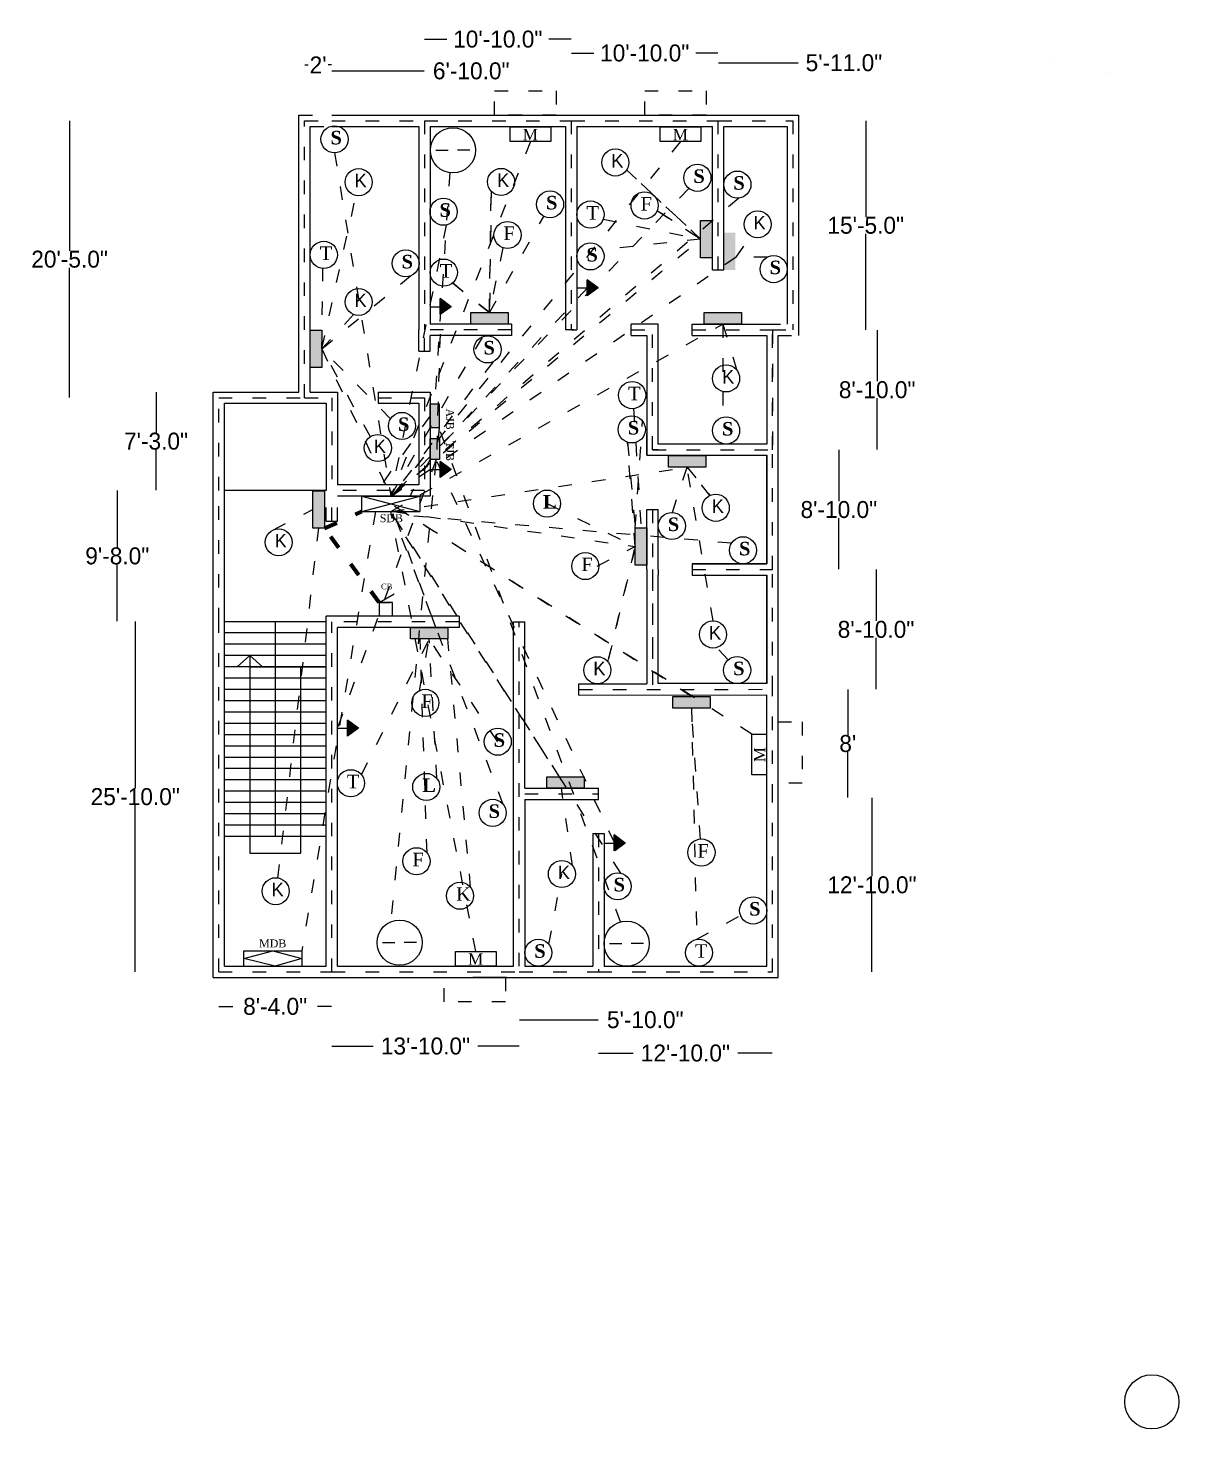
# Model space of a CAD drawing. Header units: inches. Extents: x -122 to 3719, y -446 to 858.
# Drawn here: x 747 to 1765, y -381 to 858 of the extents above; entities that cross this region are included whole.
import ezdxf

# ---------------------------------------------------------------- set-up
doc = ezdxf.new("R2010")
doc.units = ezdxf.units.IN
doc.header["$MEASUREMENT"] = 0
doc.linetypes.add('ACAD_ISO03W100', pattern=[30, 12, -18])
doc.dimstyles.get("Standard").update_dxf_attribs({"dimtxt": 15, "dimasz": 0.18, "dimexe": 0.18, "dimexo": 0.0625, "dimgap": 0.09, "dimtad": 0, "dimtih": 1, "dimtoh": 1, "dimdec": 1, "dimzin": 0, "dimdsep": 46, "dimlunit": 3, "dimtxsty": 'Standard', "dimcen": 0.09, "dimse1": 1, "dimse2": 1, "dimadec": 0, "dimazin": 0, "dimtfac": 1, "dimtdec": 1, "dimtofl": 0, "dimtmove": 0, "dimatfit": 3, "dimfxl": 1, "dimtfillclr": 256, "dimtolj": 1, "dimtzin": 0, "dimarcsym": 0})

# ---------------------------------------------------------------- blocks, each defined once
blk = doc.blocks.new('*D66')
at = {"color": 0, "linetype": 'Continuous', "lineweight": -2, "transparency": 16777216}
for p, q in [((915.5, -7.6), (927.7, -7.6)), ((1015.1, -7.6), (1002.9, -7.6))]:
    blk.add_line(p, q, dxfattribs=at)
at = {"color": 0, "linetype": 'ACAD_ISO03W100', "transparency": 16777216}
for points in [[(915.5, -7.5), (915.5, -7.6), (915.3, -7.6)], [(1015.1, -7.5), (1015.1, -7.6), (1015.3, -7.6)]]:
    blk.add_solid(points, dxfattribs=at)
at = {"layer": 'Defpoints', "color": 0, "linetype": 'ACAD_ISO03W100', "transparency": 16777216}
for p in [(915.3, 22.9), (1015.3, 22.9), (1015.3, -7.6)]:
    blk.add_point(p, dxfattribs=at)
at = {"color": 0, "linetype": 'ACAD_ISO03W100', "transparency": 16777216, "insert": (965.3, -7.6), "char_height": 15, "attachment_point": 5}
blk.add_mtext('\\A1;8\'-4.0"', dxfattribs=at)
blk = doc.blocks.new('*D67')
at = {"color": 0, "linetype": 'Continuous', "lineweight": -2, "transparency": 16777216}
for p, q in [((1015.5, -42.7), (1052, -42.7)), ((1181.1, -42.7), (1144.7, -42.7))]:
    blk.add_line(p, q, dxfattribs=at)
at = {"color": 0, "linetype": 'ACAD_ISO03W100', "transparency": 16777216}
for points in [[(1015.5, -42.7), (1015.5, -42.8), (1015.3, -42.7)], [(1181.1, -42.7), (1181.1, -42.8), (1181.3, -42.7)]]:
    blk.add_solid(points, dxfattribs=at)
at = {"layer": 'Defpoints', "color": 0, "linetype": 'ACAD_ISO03W100', "transparency": 16777216}
for p in [(1015.3, 22.9), (1181.3, 22.9), (1181.3, -42.7)]:
    blk.add_point(p, dxfattribs=at)
at = {"color": 0, "linetype": 'ACAD_ISO03W100', "transparency": 16777216, "insert": (1098.3, -42.7), "char_height": 15, "attachment_point": 5}
blk.add_mtext('\\A1;13\'-10.0"', dxfattribs=at)
blk = doc.blocks.new('*D68')
at = {"color": 0, "linetype": 'Continuous', "lineweight": -2, "transparency": 16777216}
for p, q in [((1181.5, -19.4), (1251.1, -19.4)), ((1251.3, -19.4), (1251.5, -19.4))]:
    blk.add_line(p, q, dxfattribs=at)
at = {"color": 0, "linetype": 'ACAD_ISO03W100', "transparency": 16777216}
for points in [[(1181.5, -19.4), (1181.5, -19.4), (1181.3, -19.4)], [(1251.1, -19.4), (1251.1, -19.4), (1251.3, -19.4)]]:
    blk.add_solid(points, dxfattribs=at)
at = {"layer": 'Defpoints', "color": 0, "linetype": 'ACAD_ISO03W100', "transparency": 16777216}
for p in [(1181.3, 22.9), (1251.3, 22.9), (1251.3, -19.4)]:
    blk.add_point(p, dxfattribs=at)
at = {"color": 0, "linetype": 'ACAD_ISO03W100', "transparency": 16777216, "insert": (1292.8, -19.4), "char_height": 15, "attachment_point": 5}
blk.add_mtext('\\A1;5\'-10.0"', dxfattribs=at)
blk = doc.blocks.new('*D69')
at = {"color": 0, "linetype": 'Continuous', "lineweight": -2, "transparency": 16777216}
for p, q in [((1251.5, -48.9), (1282, -48.9)), ((1405.1, -48.9), (1374.7, -48.9))]:
    blk.add_line(p, q, dxfattribs=at)
at = {"color": 0, "linetype": 'ACAD_ISO03W100', "transparency": 16777216}
for points in [[(1251.5, -48.8), (1251.5, -48.9), (1251.3, -48.9)], [(1405.1, -48.8), (1405.1, -48.9), (1405.3, -48.9)]]:
    blk.add_solid(points, dxfattribs=at)
at = {"layer": 'Defpoints', "color": 0, "linetype": 'ACAD_ISO03W100', "transparency": 16777216}
for p in [(1251.3, 22.9), (1405.3, 22.9), (1405.3, -48.9)]:
    blk.add_point(p, dxfattribs=at)
at = {"color": 0, "linetype": 'ACAD_ISO03W100', "transparency": 16777216, "insert": (1328.3, -48.9), "char_height": 15, "attachment_point": 5}
blk.add_mtext('\\A1;12\'-10.0"', dxfattribs=at)
blk = doc.blocks.new('*D70')
at = {"color": 0, "linetype": 'Continuous', "lineweight": -2, "transparency": 16777216}
for p, q in [((1493.4, 176.8), (1493.4, 107.5)), ((1493.4, 23.1), (1493.4, 92.4))]:
    blk.add_line(p, q, dxfattribs=at)
at = {"color": 0, "linetype": 'ACAD_ISO03W100', "transparency": 16777216}
for points in [[(1493.4, 176.8), (1493.4, 176.8), (1493.4, 176.9)], [(1493.4, 23.1), (1493.4, 23.1), (1493.4, 22.9)]]:
    blk.add_solid(points, dxfattribs=at)
at = {"layer": 'Defpoints', "color": 0, "linetype": 'ACAD_ISO03W100', "transparency": 16777216}
for p in [(1405.3, 176.9), (1493.4, 176.9), (1405.3, 22.9)]:
    blk.add_point(p, dxfattribs=at)
at = {"color": 0, "linetype": 'ACAD_ISO03W100', "transparency": 16777216, "insert": (1493.4, 99.9), "char_height": 15, "attachment_point": 5}
blk.add_mtext('\\A1;12\'-10.0"', dxfattribs=at)
blk = doc.blocks.new('*D71')
at = {"color": 0, "linetype": 'Continuous', "lineweight": -2, "transparency": 16777216}
for p, q in [((1472, 272.8), (1472, 232.5)), ((1472, 177.1), (1472, 217.4))]:
    blk.add_line(p, q, dxfattribs=at)
at = {"color": 0, "linetype": 'ACAD_ISO03W100', "transparency": 16777216}
for points in [[(1472, 272.8), (1472.1, 272.8), (1472, 272.9)], [(1472, 177.1), (1472.1, 177.1), (1472, 176.9)]]:
    blk.add_solid(points, dxfattribs=at)
at = {"layer": 'Defpoints', "color": 0, "linetype": 'ACAD_ISO03W100', "transparency": 16777216}
for p in [(1405.3, 272.9), (1472, 272.9), (1405.3, 176.9)]:
    blk.add_point(p, dxfattribs=at)
at = {"color": 0, "linetype": 'ACAD_ISO03W100', "transparency": 16777216, "insert": (1472, 224.9), "char_height": 15, "attachment_point": 5}
blk.add_mtext("\\A1;8'", dxfattribs=at)
blk = doc.blocks.new('*D72')
at = {"color": 0, "linetype": 'Continuous', "lineweight": -2, "transparency": 16777216}
for p, q in [((1497, 378.8), (1497, 333.5)), ((1497, 273.1), (1497, 318.4))]:
    blk.add_line(p, q, dxfattribs=at)
at = {"color": 0, "linetype": 'ACAD_ISO03W100', "transparency": 16777216}
for points in [[(1496.9, 378.8), (1497, 378.8), (1497, 378.9)], [(1496.9, 273.1), (1497, 273.1), (1497, 272.9)]]:
    blk.add_solid(points, dxfattribs=at)
at = {"layer": 'Defpoints', "color": 0, "linetype": 'ACAD_ISO03W100', "transparency": 16777216}
for p in [(1405.3, 378.9), (1497, 378.9), (1405.3, 272.9)]:
    blk.add_point(p, dxfattribs=at)
at = {"color": 0, "linetype": 'ACAD_ISO03W100', "transparency": 16777216, "insert": (1497, 325.9), "char_height": 15, "attachment_point": 5}
blk.add_mtext('\\A1;8\'-10.0"', dxfattribs=at)
blk = doc.blocks.new('*D73')
at = {"color": 0, "linetype": 'Continuous', "lineweight": -2, "transparency": 16777216}
for p, q in [((1464.1, 484.8), (1464.1, 439.5)), ((1464.1, 379.1), (1464.1, 424.4))]:
    blk.add_line(p, q, dxfattribs=at)
at = {"color": 0, "linetype": 'ACAD_ISO03W100', "transparency": 16777216}
for points in [[(1464.1, 484.8), (1464.1, 484.8), (1464.1, 484.9)], [(1464.1, 379.1), (1464.1, 379.1), (1464.1, 378.9)]]:
    blk.add_solid(points, dxfattribs=at)
at = {"layer": 'Defpoints', "color": 0, "linetype": 'ACAD_ISO03W100', "transparency": 16777216}
for p in [(1405.3, 484.9), (1464.1, 484.9), (1405.3, 378.9)]:
    blk.add_point(p, dxfattribs=at)
at = {"color": 0, "linetype": 'ACAD_ISO03W100', "transparency": 16777216, "insert": (1464.1, 431.9), "char_height": 15, "attachment_point": 5}
blk.add_mtext('\\A1;8\'-10.0"', dxfattribs=at)
blk = doc.blocks.new('*D74')
at = {"color": 0, "linetype": 'Continuous', "lineweight": -2, "transparency": 16777216}
for p, q in [((1498, 590.8), (1498, 545.5)), ((1498, 485.1), (1498, 530.4))]:
    blk.add_line(p, q, dxfattribs=at)
at = {"color": 0, "linetype": 'ACAD_ISO03W100', "transparency": 16777216}
for points in [[(1498, 590.8), (1498.1, 590.8), (1498, 590.9)], [(1498, 485.1), (1498.1, 485.1), (1498, 484.9)]]:
    blk.add_solid(points, dxfattribs=at)
at = {"layer": 'Defpoints', "color": 0, "linetype": 'ACAD_ISO03W100', "transparency": 16777216}
for p in [(1405.3, 590.9), (1498, 590.9), (1405.3, 484.9)]:
    blk.add_point(p, dxfattribs=at)
at = {"color": 0, "linetype": 'ACAD_ISO03W100', "transparency": 16777216, "insert": (1498, 537.9), "char_height": 15, "attachment_point": 5}
blk.add_mtext('\\A1;8\'-10.0"', dxfattribs=at)
blk = doc.blocks.new('*D75')
at = {"color": 0, "linetype": 'Continuous', "lineweight": -2, "transparency": 16777216}
for p, q in [((841.5, 332.8), (841.5, 185.5)), ((841.5, 23.1), (841.5, 170.4))]:
    blk.add_line(p, q, dxfattribs=at)
at = {"color": 0, "linetype": 'ACAD_ISO03W100', "transparency": 16777216}
for points in [[(841.5, 332.8), (841.5, 332.8), (841.5, 332.9)], [(841.5, 23.1), (841.5, 23.1), (841.5, 22.9)]]:
    blk.add_solid(points, dxfattribs=at)
at = {"layer": 'Defpoints', "color": 0, "linetype": 'ACAD_ISO03W100', "transparency": 16777216}
for p in [(841.5, 332.9), (915.3, 332.9), (915.3, 22.9)]:
    blk.add_point(p, dxfattribs=at)
at = {"color": 0, "linetype": 'ACAD_ISO03W100', "transparency": 16777216, "insert": (841.5, 177.9), "char_height": 15, "attachment_point": 5}
blk.add_mtext('\\A1;25\'-10.0"', dxfattribs=at)
blk = doc.blocks.new('*D76')
at = {"color": 0, "linetype": 'Continuous', "lineweight": -2, "transparency": 16777216}
for p, q in [((825.6, 448.8), (825.6, 398.5)), ((825.6, 333.1), (825.6, 383.4))]:
    blk.add_line(p, q, dxfattribs=at)
at = {"color": 0, "linetype": 'ACAD_ISO03W100', "transparency": 16777216}
for points in [[(825.6, 448.8), (825.7, 448.8), (825.6, 448.9)], [(825.6, 333.1), (825.7, 333.1), (825.6, 332.9)]]:
    blk.add_solid(points, dxfattribs=at)
at = {"layer": 'Defpoints', "color": 0, "linetype": 'ACAD_ISO03W100', "transparency": 16777216}
for p in [(825.6, 448.9), (915.3, 448.9), (915.3, 332.9)]:
    blk.add_point(p, dxfattribs=at)
at = {"color": 0, "linetype": 'ACAD_ISO03W100', "transparency": 16777216, "insert": (825.6, 390.9), "char_height": 15, "attachment_point": 5}
blk.add_mtext('\\A1;9\'-8.0"', dxfattribs=at)
blk = doc.blocks.new('*D77')
at = {"color": 0, "linetype": 'Continuous', "lineweight": -2, "transparency": 16777216}
for p, q in [((783.4, 775.8), (783.4, 661)), ((783.4, 531.1), (783.4, 645.9))]:
    blk.add_line(p, q, dxfattribs=at)
at = {"color": 0, "linetype": 'ACAD_ISO03W100', "transparency": 16777216}
for points in [[(783.4, 775.8), (783.4, 775.8), (783.4, 775.9)], [(783.4, 531.1), (783.4, 531.1), (783.4, 530.9)]]:
    blk.add_solid(points, dxfattribs=at)
at = {"layer": 'Defpoints', "color": 0, "linetype": 'ACAD_ISO03W100', "transparency": 16777216}
for p in [(783.4, 775.9), (991.3, 775.9), (991.3, 530.9)]:
    blk.add_point(p, dxfattribs=at)
at = {"color": 0, "linetype": 'ACAD_ISO03W100', "transparency": 16777216, "insert": (783.4, 653.4), "char_height": 15, "attachment_point": 5}
blk.add_mtext('\\A1;20\'-5.0"', dxfattribs=at)
blk = doc.blocks.new('*D78')
at = {"color": 0, "linetype": 'Continuous', "lineweight": -2, "transparency": 16777216}
for p, q in [((991.5, 825.3), (994.5, 825.3)), ((1015.1, 825.3), (1012.2, 825.3))]:
    blk.add_line(p, q, dxfattribs=at)
at = {"color": 0, "linetype": 'ACAD_ISO03W100', "transparency": 16777216}
for points in [[(991.5, 825.3), (991.5, 825.2), (991.3, 825.3)], [(1015.1, 825.3), (1015.1, 825.2), (1015.3, 825.3)]]:
    blk.add_solid(points, dxfattribs=at)
at = {"layer": 'Defpoints', "color": 0, "linetype": 'ACAD_ISO03W100', "transparency": 16777216}
for p in [(1015.3, 825.3), (991.3, 775.9), (1015.3, 775.9)]:
    blk.add_point(p, dxfattribs=at)
at = {"color": 0, "linetype": 'ACAD_ISO03W100', "transparency": 16777216, "insert": (1003.3, 825.3), "char_height": 15, "attachment_point": 5}
blk.add_mtext("\\A1;2'", dxfattribs=at)
blk = doc.blocks.new('*D79')
at = {"color": 0, "linetype": 'Continuous', "lineweight": -2, "transparency": 16777216}
for p, q in [((1015.5, 820), (1097.1, 820)), ((1097.3, 820), (1097.5, 820))]:
    blk.add_line(p, q, dxfattribs=at)
at = {"color": 0, "linetype": 'ACAD_ISO03W100', "transparency": 16777216}
for points in [[(1015.5, 820), (1015.5, 820), (1015.3, 820)], [(1097.1, 820), (1097.1, 820), (1097.3, 820)]]:
    blk.add_solid(points, dxfattribs=at)
at = {"layer": 'Defpoints', "color": 0, "linetype": 'ACAD_ISO03W100', "transparency": 16777216}
for p in [(1097.3, 820), (1015.3, 775.9), (1097.3, 775.9)]:
    blk.add_point(p, dxfattribs=at)
at = {"color": 0, "linetype": 'ACAD_ISO03W100', "transparency": 16777216, "insert": (1138.8, 820), "char_height": 15, "attachment_point": 5}
blk.add_mtext('\\A1;6\'-10.0"', dxfattribs=at)
blk = doc.blocks.new('*D80')
at = {"color": 0, "linetype": 'Continuous', "lineweight": -2, "transparency": 16777216}
for p, q in [((1097.5, 848.1), (1117.2, 848.1)), ((1227.1, 848.1), (1207.4, 848.1))]:
    blk.add_line(p, q, dxfattribs=at)
at = {"color": 0, "linetype": 'ACAD_ISO03W100', "transparency": 16777216}
for points in [[(1097.5, 848.2), (1097.5, 848.1), (1097.3, 848.1)], [(1227.1, 848.2), (1227.1, 848.1), (1227.3, 848.1)]]:
    blk.add_solid(points, dxfattribs=at)
at = {"layer": 'Defpoints', "color": 0, "linetype": 'ACAD_ISO03W100', "transparency": 16777216}
for p in [(1227.3, 848.1), (1097.3, 775.9), (1227.3, 775.9)]:
    blk.add_point(p, dxfattribs=at)
at = {"color": 0, "linetype": 'ACAD_ISO03W100', "transparency": 16777216, "insert": (1162.3, 848.1), "char_height": 15, "attachment_point": 5}
blk.add_mtext('\\A1;10\'-10.0"', dxfattribs=at)
blk = doc.blocks.new('*D81')
at = {"color": 0, "linetype": 'Continuous', "lineweight": -2, "transparency": 16777216}
for p, q in [((1227.5, 835.8), (1247.2, 835.8)), ((1357.1, 835.8), (1337.4, 835.8))]:
    blk.add_line(p, q, dxfattribs=at)
at = {"color": 0, "linetype": 'ACAD_ISO03W100', "transparency": 16777216}
for points in [[(1227.5, 835.8), (1227.5, 835.8), (1227.3, 835.8)], [(1357.1, 835.8), (1357.1, 835.8), (1357.3, 835.8)]]:
    blk.add_solid(points, dxfattribs=at)
at = {"layer": 'Defpoints', "color": 0, "linetype": 'ACAD_ISO03W100', "transparency": 16777216}
for p in [(1357.3, 835.8), (1227.3, 775.9), (1357.3, 775.9)]:
    blk.add_point(p, dxfattribs=at)
at = {"color": 0, "linetype": 'ACAD_ISO03W100', "transparency": 16777216, "insert": (1292.3, 835.8), "char_height": 15, "attachment_point": 5}
blk.add_mtext('\\A1;10\'-10.0"', dxfattribs=at)
blk = doc.blocks.new('*D82')
at = {"color": 0, "linetype": 'Continuous', "lineweight": -2, "transparency": 16777216}
for p, q in [((859.9, 535.8), (859.9, 500)), ((859.9, 449.1), (859.9, 484.9))]:
    blk.add_line(p, q, dxfattribs=at)
at = {"color": 0, "linetype": 'ACAD_ISO03W100', "transparency": 16777216}
for points in [[(859.9, 535.8), (860, 535.8), (859.9, 535.9)], [(859.9, 449.1), (860, 449.1), (859.9, 448.9)]]:
    blk.add_solid(points, dxfattribs=at)
at = {"layer": 'Defpoints', "color": 0, "linetype": 'ACAD_ISO03W100', "transparency": 16777216}
for p in [(910.3, 535.9), (859.9, 448.9), (910.3, 448.9)]:
    blk.add_point(p, dxfattribs=at)
at = {"color": 0, "linetype": 'ACAD_ISO03W100', "transparency": 16777216, "insert": (859.9, 492.4), "char_height": 15, "attachment_point": 5}
blk.add_mtext('\\A1;7\'-3.0"', dxfattribs=at)
blk = doc.blocks.new('*D83')
at = {"color": 0, "linetype": 'Continuous', "lineweight": -2, "transparency": 16777216}
for p, q in [((1487.9, 775.8), (1487.9, 691)), ((1487.9, 591.1), (1487.9, 675.9))]:
    blk.add_line(p, q, dxfattribs=at)
at = {"color": 0, "linetype": 'ACAD_ISO03W100', "transparency": 16777216}
for points in [[(1487.8, 775.8), (1487.9, 775.8), (1487.9, 775.9)], [(1487.8, 591.1), (1487.9, 591.1), (1487.9, 590.9)]]:
    blk.add_solid(points, dxfattribs=at)
at = {"layer": 'Defpoints', "color": 0, "linetype": 'ACAD_ISO03W100', "transparency": 16777216}
for p in [(1423.3, 775.9), (1423.3, 590.9), (1487.9, 590.9)]:
    blk.add_point(p, dxfattribs=at)
at = {"color": 0, "linetype": 'ACAD_ISO03W100', "transparency": 16777216, "insert": (1487.9, 683.4), "char_height": 15, "attachment_point": 5}
blk.add_mtext('\\A1;15\'-5.0"', dxfattribs=at)
blk = doc.blocks.new('*D84')
at = {"color": 0, "linetype": 'Continuous', "lineweight": -2, "transparency": 16777216}
for p, q in [((1357.5, 827.2), (1428.1, 827.2)), ((1428.3, 827.2), (1428.5, 827.2))]:
    blk.add_line(p, q, dxfattribs=at)
at = {"color": 0, "transparency": 16777216}
for points in [[(1357.5, 827.2), (1357.5, 827.2), (1357.3, 827.2)], [(1428.1, 827.2), (1428.1, 827.2), (1428.3, 827.2)]]:
    blk.add_solid(points, dxfattribs=at)
at = {"layer": 'Defpoints', "color": 0, "transparency": 16777216}
for p in [(1428.3, 827.2), (1357.3, 780.9), (1428.3, 780.9)]:
    blk.add_point(p, dxfattribs=at)
at = {"color": 0, "transparency": 16777216, "insert": (1468.6, 827.2), "char_height": 15, "attachment_point": 5}
blk.add_mtext('\\A1;5\'-11.0"', dxfattribs=at)

msp = doc.modelspace()

# ---------------------------------------------------------------- hatches: boundary and pattern name
for color, points in [(253, [(1352.06, 687.72), (1341.75, 687.72), (1341.75, 654.64), (1352.06, 654.64)]), (253, [(1362.32, 643.95), (1372.63, 643.95), (1372.63, 677.02), (1362.32, 677.02)]), (253, [(1171.4, 606.25), (1138.32, 606.25), (1138.32, 595.95), (1171.4, 595.95)]), (253, [(1378.01, 606.25), (1344.94, 606.25), (1344.94, 595.95), (1378.01, 595.95)]), (253, [(1006.63, 590.67), (996.32, 590.67), (996.32, 557.6), (1006.63, 557.6)]), (141, [(1110.37, 525.42), (1102.32, 525.42), (1102.32, 504.24), (1110.37, 504.24)]), (64, [(1110.82, 494.78), (1102.32, 494.78), (1102.32, 476.31), (1110.82, 476.31)]), (253, [(1346.42, 479.7), (1313.34, 479.7), (1313.34, 469.39), (1346.42, 469.39)]), (253, [(1009, 448.52), (998.69, 448.52), (998.69, 415.44), (1009, 415.44)]), (253, [(1283.93, 382.66), (1294.23, 382.66), (1294.23, 415.73), (1283.93, 415.73)]), (253, [(1118.14, 327.77), (1085.06, 327.77), (1085.06, 317.46), (1118.14, 317.46)]), (253, [(1350.31, 266.61), (1317.23, 266.61), (1317.23, 256.3), (1350.31, 256.3)]), (253, [(1238.75, 195.66), (1205.67, 195.66), (1205.67, 185.36), (1238.75, 185.36)])]:
    msp.add_hatch(color=color).paths.add_polyline_path(points)
h = msp.add_hatch(color=7)
h.paths.add_polyline_path([(1241.37, 635.24), (1241.37, 628.04), (1251.14, 628.04)])
h.paths.add_polyline_path([(1251.14, 628.04), (1241.37, 628.04), (1241.37, 621.1)])
h = msp.add_hatch(color=7)
h.paths.add_polyline_path([(1111.37, 618.58), (1111.37, 611.38), (1121.14, 611.38)])
h.paths.add_polyline_path([(1121.14, 611.38), (1111.37, 611.38), (1111.37, 604.44)])
h = msp.add_hatch(color=7)
h.paths.add_polyline_path([(1111.37, 474.57), (1111.37, 467.37), (1121.14, 467.37)])
h.paths.add_polyline_path([(1121.14, 467.37), (1111.37, 467.37), (1111.37, 460.43)])
h = msp.add_hatch(color=7)
h.paths.add_polyline_path([(1029.37, 245.7), (1029.37, 238.5), (1039.14, 238.5)])
h.paths.add_polyline_path([(1039.14, 238.5), (1029.37, 238.5), (1029.37, 231.56)])
h = msp.add_hatch(color=7)
h.paths.add_polyline_path([(1265.37, 144.07), (1265.37, 136.87), (1275.14, 136.87)])
h.paths.add_polyline_path([(1275.14, 136.87), (1265.37, 136.87), (1265.37, 129.93)])

# ---------------------------------------------------------------- linework, layer by layer
at = {"linetype": 'Continuous'}
for p, q in [((1651.59, 832.24), (1651.59, 832.24)), ((1703.8, 818.84), (1703.8, 818.84)), ((986.32, 535.95), (986.32, 780.95)), ((1015.32, 780.95), (1097.32, 780.95)), ((1097.32, 780.95), (1227.32, 780.95)), ((1227.32, 780.95), (1357.32, 780.95)), ((1357.32, 780.95), (1428.32, 780.95)), ((1428.32, 780.95), (1428.32, 585.95)), ((996.32, 535.95), (996.32, 770.95)), ((1015.32, 770.95), (1092.32, 770.95)), ((1092.32, 770.95), (1092.32, 590.95)), ((1102.32, 770.95), (1222.32, 770.95)), ((1102.32, 770.95), (1102.32, 595.95)), ((1222.32, 770.95), (1222.32, 590.95)), ((1232.32, 770.95), (1352.32, 770.95)), ((1232.32, 770.95), (1232.32, 590.95)), ((1352.32, 643.95), (1352.32, 770.95)), ((1362.32, 770.95), (1418.32, 770.95)), ((1362.32, 643.95), (1362.32, 770.95)), ((1418.32, 770.95), (1418.32, 595.95)), ((1352.32, 643.95), (1362.32, 643.95)), ((1174.32, 595.95), (1102.32, 595.95)), ((1174.32, 595.95), (1174.32, 585.95)), ((1334.32, 595.95), (1405.32, 595.95)), ((1092.32, 571.95), (1092.32, 590.95)), ((1174.32, 585.95), (1102.32, 585.95)), ((1102.32, 571.95), (1102.32, 585.95)), ((1229.82, 590.95), (1222.32, 590.95)), ((1227.32, 590.95), (1232.32, 590.95)), ((1410.32, 484.95), (1410.32, 585.95)), ((1092.32, 571.95), (1102.32, 571.95)), ((910.32, 448.95), (910.32, 535.95)), ((910.32, 535.95), (986.32, 535.95)), ((996.32, 535.95), (1020.32, 535.95)), ((1020.32, 535.95), (1020.32, 453.95)), ((1056.32, 535.95), (1102.32, 535.95)), ((1056.32, 535.95), (1056.32, 525.95)), ((1102.32, 535.95), (1102.32, 443.95)), ((920.32, 448.95), (920.32, 525.95)), ((920.32, 525.95), (1010.32, 525.95)), ((1010.32, 525.95), (1010.32, 448.95)), ((1056.32, 525.95), (1092.32, 525.95)), ((1092.32, 525.95), (1092.32, 453.95)), ((1294.32, 479.95), (1294.32, 499.19)), ((1304.32, 489.95), (1304.32, 499.19)), ((1410.32, 378.95), (1410.32, 484.95)), ((1400.32, 383.95), (1400.32, 479.95)), ((910.32, 332.95), (910.32, 448.95)), ((920.32, 332.95), (920.32, 448.95)), ((1010.32, 448.95), (920.32, 448.95)), ((1092.32, 453.95), (1020.32, 453.95)), ((1102.32, 443.95), (1020.32, 443.95)), ((1010.32, 421.77), (1020.32, 421.77)), ((1294.32, 378.95), (1294.32, 431.95)), ((1294.32, 431.95), (1304.32, 431.95)), ((1304.32, 378.95), (1304.32, 431.95)), ((1294.32, 378.95), (1294.32, 277.83)), ((1304.32, 378.95), (1304.32, 373.95)), ((1334.32, 383.95), (1400.32, 383.95)), ((1334.32, 383.95), (1334.32, 373.95)), ((1400.32, 277.95), (1400.32, 373.95)), ((1410.32, 272.95), (1410.32, 378.95)), ((1010.32, 27.95), (1010.32, 337.77)), ((1128.14, 337.77), (1010.32, 337.77)), ((1128.14, 337.77), (1128.14, 332.77)), ((910.32, 17.95), (910.32, 332.95)), ((920.32, 27.95), (920.32, 332.95)), ((1010.32, 332.77), (920.32, 332.77)), ((1010.32, 322.77), (920.32, 322.77)), ((965.32, 332.77), (965.32, 142.77)), ((1020.32, 27.95), (1020.32, 327.77)), ((1128.14, 327.77), (1020.32, 327.77)), ((1128.14, 332.77), (1128.14, 327.77)), ((1176.14, 27.95), (1176.14, 332.77)), ((1176.14, 332.77), (1186.14, 332.77)), ((1186.14, 185.36), (1186.14, 332.77)), ((1010.32, 312.77), (920.32, 312.77)), ((1010.32, 302.77), (920.32, 302.77)), ((965.32, 302.77), (920.32, 302.77)), ((942.82, 302.77), (931.57, 292.77)), ((942.82, 302.77), (942.82, 128.06)), ((942.82, 302.77), (942.82, 292.77)), ((942.82, 302.77), (954.07, 292.77)), ((1010.32, 292.77), (920.32, 292.77)), ((942.82, 292.77), (920.32, 292.77)), ((942.82, 292.77), (965.32, 292.77)), ((965.32, 292.77), (1010.32, 292.77)), ((987.82, 292.77), (987.82, 128.06)), ((1010.32, 282.77), (920.32, 282.77)), ((1010.32, 272.77), (920.32, 272.77)), ((1234.14, 277.77), (1294.32, 277.83)), ((1234.15, 267.77), (1234.14, 277.77)), ((1410.32, 176.95), (1410.32, 272.95)), ((1010.32, 262.77), (920.32, 262.77)), ((1234.15, 267.77), (1400.32, 267.94)), ((1400.32, 176.95), (1400.32, 267.94)), ((1010.32, 252.77), (920.32, 252.77)), ((1010.32, 242.77), (920.32, 242.77)), ((1010.32, 232.77), (920.32, 232.77)), ((1010.32, 222.77), (920.32, 222.77)), ((1010.32, 212.77), (920.32, 212.77)), ((1010.32, 202.77), (920.32, 202.77)), ((1010.32, 192.77), (920.32, 192.77)), ((1010.32, 182.77), (920.32, 182.77)), ((1186.14, 185.36), (1251.32, 185.36)), ((1186.14, 175.36), (1251.32, 175.36)), ((1186.14, 175.36), (1186.14, 27.95)), ((1251.32, 175.36), (1251.32, 185.36)), ((1400.32, 27.95), (1400.32, 176.95)), ((1410.32, 17.95), (1410.32, 176.95)), ((1010.32, 172.77), (920.32, 172.77)), ((1010.32, 162.77), (920.32, 162.77)), ((1010.32, 152.77), (920.32, 152.77)), ((1010.32, 142.77), (920.32, 142.77)), ((1246.32, 145.36), (1246.32, 27.95)), ((1256.32, 145.36), (1256.32, 27.95)), ((942.82, 128.06), (987.82, 128.06)), ((920.32, 27.95), (1010.32, 27.95)), ((1020.32, 27.95), (1176.14, 27.95)), ((1181.14, 27.95), (1181.32, 27.95)), ((1186.14, 27.95), (1246.32, 27.95)), ((1256.32, 27.95), (1400.32, 27.95)), ((910.32, 17.95), (1015.32, 17.95)), ((1015.32, 17.95), (1181.32, 17.95)), ((1181.32, 17.95), (1251.32, 17.95)), ((1251.32, 17.95), (1410.32, 17.95))]:
    msp.add_line(p, q, dxfattribs=at)
at = {"linetype": 'ACAD_ISO03W100'}
for p, q in [((986.32, 780.95), (1015.32, 780.95)), ((991.32, 530.95), (991.32, 775.95)), ((991.32, 775.95), (1015.32, 775.95)), ((996.32, 770.95), (1015.32, 770.95)), ((1015.32, 775.95), (1097.32, 775.95)), ((1097.32, 775.95), (1227.32, 775.95)), ((1097.32, 775.95), (1097.32, 590.95)), ((1227.32, 775.95), (1357.32, 775.95)), ((1227.32, 775.95), (1227.32, 590.95)), ((1352.32, 643.95), (1352.32, 770.95)), ((1357.32, 775.95), (1423.32, 775.95)), ((1357.32, 643.95), (1357.32, 775.95)), ((1423.32, 775.95), (1423.32, 590.95)), ((1341.75, 671.18), (1276.32, 732.42)), ((1276.32, 732.42), (1341.75, 671.18)), ((1006.63, 574.14), (1036.86, 709.77)), ((1154.86, 606.25), (1156.46, 713.61)), ((1156.46, 713.61), (1154.86, 606.25)), ((1341.75, 671.18), (1303.29, 696.49)), ((1303.29, 696.49), (1341.75, 671.18)), ((1154.86, 606.25), (1202.9, 691.38)), ((1255.58, 688.79), (1341.75, 671.18)), ((1341.75, 671.18), (1254.72, 661.93)), ((1373.12, 655.34), (1386.44, 673.78)), ((1166.85, 663.61), (1154.86, 606.25)), ((1006.63, 574.14), (1007.56, 645.3)), ((1400.86, 655.34), (1373.12, 655.34)), ((1006.63, 574.14), (1085.09, 638.61)), ((1154.86, 606.25), (1122.2, 632.41)), ((1122.2, 632.41), (1154.86, 606.25)), ((1034.68, 604.45), (1006.63, 574.14)), ((1280.32, 585.95), (1280.32, 595.95)), ((1334.32, 585.95), (1334.32, 595.95)), ((1361.48, 595.95), (1373.69, 555.49)), ((1361.48, 595.95), (1361.5, 513.61)), ((1400.32, 595.95), (1418.32, 595.95)), ((1174.32, 590.95), (1097.32, 590.95)), ((1097.32, 571.95), (1097.32, 590.95)), ((1174.32, 590.95), (1174.32, 590.95)), ((1280.32, 590.95), (1299.32, 590.95)), ((1334.31, 585.95), (1334.32, 585.95)), ((1334.32, 590.95), (1334.32, 590.95)), ((1334.32, 590.95), (1405.32, 590.95)), ((1405.32, 484.95), (1405.32, 590.95)), ((1405.32, 590.95), (1423.32, 590.95)), ((1410.32, 585.95), (1428.32, 585.95)), ((1049.53, 496.43), (1006.63, 574.14)), ((1067.37, 512.25), (1006.63, 574.14)), ((1097.32, 571.95), (1097.32, 571.95)), ((915.32, 448.95), (915.32, 530.95)), ((915.32, 530.95), (991.32, 530.95)), ((991.32, 530.95), (1015.32, 530.95)), ((1015.32, 530.95), (1015.32, 448.95)), ((1056.32, 530.95), (1056.32, 530.95)), ((1056.32, 530.95), (1097.32, 530.95)), ((1097.32, 530.95), (1097.32, 448.95)), ((1282.51, 521.25), (1289.08, 415.73)), ((1283.93, 415.73), (1290.27, 510.37)), ((1283.93, 399.2), (1277.11, 491.49)), ((1277.11, 491.49), (1283.93, 415.73)), ((1299.32, 484.95), (1405.32, 484.95)), ((1405.32, 378.95), (1405.32, 484.95)), ((1316.77, 429.44), (1329.88, 469.39)), ((1329.88, 469.39), (1350.07, 444.38)), ((1350.07, 444.38), (1329.88, 469.39)), ((1352.95, 333.48), (1329.88, 469.39)), ((915.32, 332.95), (915.32, 448.95)), ((1010.32, 421.77), (1010.32, 448.95)), ((1097.32, 448.95), (1015.32, 448.95)), ((1015.32, 421.77), (1015.32, 448.95)), ((1020.32, 421.77), (1020.32, 443.95)), ((1205.87, 437.24), (1283.93, 399.2)), ((963.88, 414.06), (998.69, 431.98)), ((1015.32, 421.77), (1015.32, 421.77)), ((1299.32, 431.95), (1299.32, 431.95)), ((1299.32, 431.95), (1299.32, 277.84)), ((967.73, 106.13), (1003.84, 415.44)), ((1250.2, 381.98), (1283.93, 399.2)), ((1283.93, 399.2), (1259.77, 297.33)), ((1259.77, 297.33), (1283.93, 399.2)), ((1299.32, 378.95), (1299.32, 272.84)), ((1334.32, 378.95), (1334.32, 378.95)), ((1334.32, 378.95), (1405.32, 378.95)), ((1405.32, 272.95), (1405.32, 378.95)), ((915.32, 22.95), (915.32, 332.95)), ((1015.32, 22.95), (1015.32, 332.77)), ((1128.14, 332.77), (1015.32, 332.77)), ((1181.14, 27.95), (1181.14, 332.77)), ((1181.14, 27.95), (1181.14, 332.77)), ((1041.69, 197.35), (1101.6, 317.46)), ((1092.88, 271.71), (1101.6, 317.46)), ((1099.69, 128.32), (1093.5, 317.46)), ((1162.25, 226.59), (1101.6, 317.46)), ((1108.39, 194.07), (1101.6, 317.46)), ((1138.23, 97.84), (1118.14, 317.46)), ((1234.14, 272.77), (1405.32, 272.95)), ((1234.14, 272.77), (1234.14, 272.77)), ((1405.32, 176.95), (1405.32, 272.95)), ((1341.58, 140.51), (1333.77, 256.3)), ((1333.77, 256.3), (1333.77, 256.3)), ((1333.77, 256.3), (1338.3, 51.78)), ((1186.14, 185.36), (1251.32, 185.36)), ((1186.14, 185.36), (1251.32, 185.36)), ((1186.14, 180.36), (1251.32, 180.36)), ((1228.41, 117.02), (1218.73, 185.36)), ((1405.32, 22.95), (1405.32, 176.95)), ((1246.32, 145.36), (1256.32, 145.36)), ((1251.32, 145.36), (1251.32, 145.36)), ((1251.32, 145.36), (1251.32, 22.95)), ((1251.32, 142.13), (1251.32, 142.13)), ((1256.32, 145.36), (1256.32, 27.95)), ((1207.51, 47.44), (1219.03, 109.53)), ((1338.3, 51.78), (1377.16, 72.88)), ((915.32, 22.95), (1015.32, 22.95)), ((1015.32, 22.95), (1181.32, 22.95)), ((1181.32, 22.95), (1251.32, 22.95)), ((1251.32, 22.95), (1405.32, 22.95))]:
    msp.add_line(p, q, dxfattribs=at)
at = {"color": 3, "linetype": 'ACAD_ISO03W100'}
for p, q in [((1191.22, 757.44), (1067.65, 443.95)), ((1324.03, 757.45), (1068.67, 443.95)), ((1017.82, 747.51), (1067.65, 443.95)), ((1331.38, 716.15), (1068.67, 443.95)), ((1375.54, 707.51), (1068.67, 443.95)), ((1116.74, 683.7), (1067.61, 443.78)), ((1158.08, 562.71), (1068.67, 443.95)), ((1142.84, 41.13), (1067.61, 430.19)), ((1271.08, 110.33), (1067.61, 430.19)), ((1369.09, 402.21), (1069.12, 427.81)), ((1167.16, 171.14), (1069.45, 427.81)), ((1387.07, 233.2), (1076.21, 431.48))]:
    msp.add_line(p, q, dxfattribs=at)
for p, q in [((1107.45, 749.79), (1114.45, 749.79)), ((1114.45, 749.79), (1114.45, 749.79)), ((1114.45, 749.79), (1118.41, 749.79)), ((1132.45, 749.79), (1126.7, 749.79)), ((1137.45, 749.79), (1132.45, 749.79)), ((1137.45, 749.79), (1137.45, 749.79)), ((1251.14, 628.04), (1241.37, 635.24)), ((1241.37, 635.24), (1251.14, 628.04)), ((1241.37, 635.24), (1251.14, 628.04)), ((1241.37, 621.1), (1241.37, 635.24)), ((1232.32, 628.04), (1251.14, 628.04)), ((1251.14, 628.04), (1241.37, 621.1)), ((1251.14, 628.04), (1241.73, 621.36)), ((1102.32, 611.38), (1121.14, 611.38)), ((1121.14, 611.38), (1111.37, 618.58)), ((1111.37, 618.58), (1121.14, 611.38)), ((1111.37, 618.58), (1121.14, 611.38)), ((1111.37, 604.44), (1111.37, 618.58)), ((1121.14, 611.38), (1111.37, 604.44)), ((1121.14, 611.38), (1111.73, 604.7)), ((1102.32, 525.42), (1110.37, 525.42)), ((1102.32, 504.24), (1102.32, 525.42)), ((1110.37, 525.42), (1110.37, 504.24)), ((1110.37, 504.24), (1102.32, 504.24)), ((1121.14, 467.37), (1111.37, 474.57)), ((1111.37, 474.57), (1121.14, 467.37)), ((1111.37, 474.57), (1121.14, 467.37)), ((1111.37, 460.43), (1111.37, 474.57)), ((1102.32, 467.37), (1121.14, 467.37)), ((1121.14, 467.37), (1111.37, 460.43)), ((1121.14, 467.37), (1111.73, 460.69)), ((1041.94, 430.19), (1041.94, 443.78)), ((1041.94, 443.78), (1093.28, 443.78)), ((1041.94, 443.78), (1093.28, 430.19)), ((1041.94, 430.19), (1093.28, 443.78)), ((1093.28, 443.78), (1093.28, 430.19)), ((1041.94, 430.19), (1093.28, 430.19)), ((1057.23, 349.77), (1070.72, 357.56)), ((1069.23, 349.77), (1057.23, 349.77)), ((1057.23, 349.77), (1057.23, 337.77)), ((1057.23, 349.77), (1067.03, 349.77)), ((1069.23, 337.77), (1069.23, 349.77)), ((1020.32, 238.5), (1039.14, 238.5)), ((1039.14, 238.5), (1029.37, 245.7)), ((1029.37, 245.7), (1039.14, 238.5)), ((1029.37, 245.7), (1039.14, 238.5)), ((1029.37, 231.56), (1029.37, 245.7)), ((1039.14, 238.5), (1029.37, 231.56)), ((1039.14, 238.5), (1029.73, 231.82)), ((1256.32, 136.87), (1275.14, 136.87)), ((1275.14, 136.87), (1265.37, 144.07)), ((1265.37, 144.07), (1275.14, 136.87)), ((1265.37, 144.07), (1275.14, 136.87)), ((1265.37, 129.93), (1265.37, 144.07)), ((1275.14, 136.87), (1265.37, 129.93)), ((1275.14, 136.87), (1265.73, 130.19)), ((937.48, 27.95), (937.48, 41.53)), ((937.48, 41.53), (988.82, 41.53)), ((937.48, 34.74), (963.15, 41.53)), ((963.15, 41.53), (988.82, 34.74)), ((988.82, 41.53), (988.82, 27.95)), ((1060.26, 48.83), (1067.26, 48.83)), ((1067.26, 48.83), (1071.22, 48.83)), ((1085.26, 48.83), (1079.51, 48.83)), ((1090.26, 48.83), (1085.26, 48.83)), ((1261.14, 47.95), (1268.14, 47.95)), ((1268.14, 47.95), (1272.1, 47.95)), ((1286.14, 47.95), (1280.39, 47.95)), ((1291.14, 47.95), (1286.14, 47.95)), ((965.32, 27.95), (937.48, 34.74)), ((988.82, 34.74), (965.32, 27.95)), ((1114.71, 17.95), (1170, 17.95)), ((1170, 17.95), (1140.09, 17.95))]:
    msp.add_line(p, q)
at = {"color": 4, "linetype": 'ACAD_ISO03W100'}
for p, q in [((1119.72, 730), (1106.34, 525.42)), ((1102.32, 514.83), (1052.17, 443.78)), ((1110.37, 504.24), (1067.67, 67.26)), ((1270.8, 67.17), (1110.37, 504.24))]:
    msp.add_line(p, q, dxfattribs=at)
at = {"color": 1, "linetype": 'ACAD_ISO03W100'}
for p, q in [((1067.65, 443.95), (1341.75, 671.18)), ((1373.12, 655.34), (1068.67, 443.95)), ((1067.61, 430.19), (1361.48, 595.95)), ((1067.65, 443.95), (1155.4, 595.95)), ((1006.63, 574.14), (1067.65, 443.95)), ((1067.61, 430.19), (1329.88, 469.39)), ((1333.77, 266.61), (1067.61, 436.98)), ((1216.8, 195.66), (1068.07, 427.81)), ((1107.54, 327.77), (1069.9, 430.19)), ((1069.9, 430.19), (1283.93, 399.2))]:
    msp.add_line(p, q, dxfattribs=at)
at = {"color": 94, "linetype": 'ACAD_ISO03W100'}
for p, q in [((1241.73, 628.04), (1108.51, 485.23)), ((1108.51, 485.23), (1112.39, 617.83)), ((1107.64, 476.31), (1020.32, 238.5)), ((1102.32, 476.31), (1084.46, 443.95)), ((1265.73, 136.87), (1107.64, 476.31))]:
    msp.add_line(p, q, dxfattribs=at)
at = {"color": 204, "linetype": 'ACAD_ISO03W100'}
msp.add_line((1054.03, 430.19), (988.82, 41.53), dxfattribs=at)
at = {"color": 4, "linetype": 'ACAD_ISO03W100', "lineweight": 211}
for p, q in [((1009, 415.44), (1041.94, 430.19)), ((1057.23, 349.77), (1009, 415.44))]:
    msp.add_line(p, q, dxfattribs=at)
at = {"color": 0, "linetype": 'ACAD_ISO03W100'}
msp.add_line((1366.11, 298.9), (1356.06, 309.95), dxfattribs=at)
at = {"linetype": 'ACAD_ISO03W100'}
for points in [[(1159.52, 802.38), (1213.9, 802.38), (1213.9, 780.93), (1159.52, 780.93)], [(1292.32, 802.4), (1346.71, 802.4), (1346.71, 780.95), (1292.32, 780.95)], [(1410.32, 189.78), (1410.32, 244.16), (1431.77, 244.16), (1431.77, 189.78)], [(1114.71, 17.95), (1169.1, 17.95), (1169.1, -3.5), (1114.71, -3.5)]]:
    msp.add_lwpolyline(points, close=True, dxfattribs=at)
for points in [[(1173.3, 770.57), (1209.15, 770.57), (1209.15, 757.44), (1173.3, 757.44)], [(1306.1, 770.58), (1341.95, 770.58), (1341.95, 757.45), (1306.1, 757.45)], [(1352.06, 687.72), (1352.06, 654.64), (1341.75, 654.64), (1341.75, 687.72)], [(1138.32, 606.25), (1171.4, 606.25), (1171.4, 595.95), (1138.32, 595.95)], [(1344.94, 606.25), (1378.01, 606.25), (1378.01, 595.95), (1344.94, 595.95)], [(1006.63, 590.67), (1006.63, 557.6), (996.32, 557.6), (996.32, 590.67)], [(1102.32, 525.42), (1110.37, 525.42), (1110.37, 504.24), (1102.32, 504.24)], [(1102.32, 494.78), (1110.82, 494.78), (1110.82, 476.31), (1102.32, 476.31)], [(1313.34, 479.7), (1346.42, 479.7), (1346.42, 469.39), (1313.34, 469.39)], [(1009, 448.52), (1009, 415.44), (998.69, 415.44), (998.69, 448.52)], [(1283.93, 382.66), (1283.93, 415.73), (1294.23, 415.73), (1294.23, 382.66)], [(1085.06, 327.77), (1118.14, 327.77), (1118.14, 317.46), (1085.06, 317.46)], [(1317.23, 266.61), (1350.31, 266.61), (1350.31, 256.3), (1317.23, 256.3)], [(1387.07, 197.34), (1387.07, 233.2), (1400.2, 233.2), (1400.2, 197.34)], [(1205.67, 195.66), (1238.75, 195.66), (1238.75, 185.36), (1205.67, 185.36)], [(1124.91, 41.13), (1160.77, 41.13), (1160.77, 27.99), (1124.91, 27.99)]]:
    msp.add_lwpolyline(points, close=True)
at = {"linetype": 'Continuous'}
for points in [[(1334.32, 585.95), (1400.32, 585.95), (1400.32, 489.95), (1304.32, 489.95), (1304.32, 595.95), (1280.32, 595.95)], [(1280.32, 585.95), (1294.32, 585.95), (1294.32, 479.95), (1400.32, 479.95), (1400.32, 383.95), (1334.32, 383.95)], [(1334.32, 373.95), (1400.32, 373.95), (1400.32, 277.95), (1304.32, 277.95), (1304.32, 373.95)]]:
    msp.add_lwpolyline(points, dxfattribs=at)
at = {"linetype": 'ACAD_ISO03W100'}
for points in [[(1304.32, 484.95), (1299.32, 484.95), (1299.32, 590.95)], [(1405.32, 590.95), (1405.32, 484.95)]]:
    msp.add_lwpolyline(points, dxfattribs=at)
at = {"linetype": 'Continuous'}
for centre in [(1017.82, 759.51), (1266.3, 739.03), (1039.15, 721.55), (1165.21, 721.82), (1338.94, 725.46), (1374.32, 719.45), (1114.32, 695.45), (1208.54, 701.97), (1292.18, 701.01), (1244.32, 692.95), (1392.22, 684.3), (1170.92, 674.9), (1008.32, 657.27), (1080.75, 649.79), (1244.32, 655.95), (1114.5, 641.61), (1406.39, 644.69), (1039.15, 615.59), (1153.21, 573.67), (1364.32, 547.99), (1281.18, 533.18), (1077.57, 505.95), (1280.9, 502.87), (1364.32, 501.95), (1056.2, 486.45), (1205.87, 437.24), (1355.17, 433.52), (1316.32, 417.45), (968.43, 402.95), (1379.32, 395.95), (1239.79, 381.98), (1352.73, 321.48), (1250.4, 289.83), (1374.11, 289.95), (1098.17, 260.94), (1162.25, 226.59), (1032.32, 189.86), (1099.02, 186.58), (1157.79, 163.64), (1342.55, 128.55), (1090.32, 120.82), (1219.03, 109.53), (965.74, 94.3), (1128.86, 90.34), (1268.32, 98.65), (1388.32, 77.28), (1198.14, 39.95), (1340.32, 39.95)]:
    msp.add_circle(centre, 12, dxfattribs=at)
for centre, radius in [((1122.63, 749.79), 20), ((1075.44, 48.83), 20), ((1276.32, 47.95), 20), ((1741.08, -357.41), 24)]:
    msp.add_circle(centre, radius)

# ---------------------------------------------------------------- texts
at = {"attachment_point": 1}
for s, insert, char_height, width in [('{\\fTimes New Roman|b0|i0|c0|p18;M}', (1184.38, 768.68), 10, 29.8434), ('{\\fTimes New Roman|b0|i0|c0|p18;M}', (1317.19, 768.7), 10, 29.8434), ('{\\fTimes New Roman|b1|i0|c0|p18;\\C3;S}', (1014.26, 767.01), 12, 13.9614), ('K', (1262.74, 746.53), 12, 13.9614), ('{\\fTimes New Roman|b1|i0|c0|p18;\\C3;S}', (1335.39, 732.96), 12, 13.9614), ('K', (1035.59, 729.04), 12, 13.9614), ('K', (1161.65, 729.32), 12, 13.9614), ('{\\fTimes New Roman|b1|i0|c0|p18;\\C3;S}', (1370.76, 726.94), 12, 13.9614), ('{\\fTimes New Roman|b1|i0|c0|p18;\\C7;S}', (1204.99, 709.47), 12, 13.9614), ('{\\fTimes New Roman|b0|i0|c0|p18;F}', (1288.62, 708.5), 12, 13.9614), ('{\\fTimes New Roman|b1|i0|c0|p18;\\C3;S}', (1110.76, 702.94), 12, 13.9614), ('{\\fTimes New Roman|b0|i0|c0|p18;T}', (1240.76, 700.44), 12, 13.9614), ('{\\fTimes New Roman|b0|i0|c0|p18;F}', (1167.36, 682.4), 12, 13.9614), ('K', (1388.66, 691.8), 12, 13.9614), ('{\\fTimes New Roman|b0|i0|c0|p18;T}', (1004.76, 664.77), 12, 13.9614), ('{\\fTimes New Roman|b1|i0|c0|p18;\\C7;S}', (1077.19, 657.29), 12, 13.9614), ('{\\fTimes New Roman|b1|i0|c0|p18;\\C7;S}', (1240.76, 663.44), 12, 13.9614), ('{\\fTimes New Roman|b0|i0|c0|p18;T}', (1110.94, 649.11), 12, 13.9614), ('{\\fTimes New Roman|b1|i0|c0|p18;\\C7;S}', (1402.83, 652.19), 12, 13.9614), ('K', (1035.59, 623.08), 12, 13.9614), ('{\\fTimes New Roman|b1|i0|c0|p18;\\C3;S}', (1149.65, 581.17), 12, 13.9614), ('K', (1360.76, 555.49), 12, 13.9614), ('{\\fTimes New Roman|b0|i0|c0|p18;T}', (1277.62, 540.68), 12, 13.9614), ('{\\fTimes New Roman|b1|i0|c0|p18;\\C7;S}', (1074.02, 513.44), 12, 13.9614), ('{\\fTimes New Roman|b1|i0|c0|p18;\\C7;S}', (1277.34, 510.37), 12, 13.9614), ('{\\fTimes New Roman|b1|i0|c0|p18;\\C7;S}', (1360.76, 509.44), 12, 13.9614), ('K', (1052.64, 493.95), 12, 13.9614), ('{\\fTimes New Roman|b1|i0|c0|p18;\\C7;L}', (1202.31, 444.74), 12, 13.9614), ('K', (1351.61, 441.01), 12, 13.9614), ('{\\fTimes New Roman|b1|i0|c0|p18;\\C7;S}', (1312.76, 424.94), 12, 13.9614), ('K', (964.87, 410.45), 12, 13.9614), ('{\\fTimes New Roman|b1|i0|c0|p18;\\C3;S}', (1375.76, 403.44), 12, 13.9614), ('{\\fTimes New Roman|b0|i0|c0|p18;F}', (1236.23, 389.48), 12, 13.9614), ('K', (1349.18, 328.98), 12, 13.9614), ('{\\fTimes New Roman|b1|i0|c0|p18;\\C7;S}', (1370.55, 297.44), 12, 13.9614), ('K', (1246.84, 297.33), 12, 13.9614), ('{\\fTimes New Roman|b0|i0|c0|p18;F}', (1094.61, 268.44), 12, 13.9614), ('{\\fTimes New Roman|b1|i0|c0|p18;\\C7;S}', (1158.69, 234.09), 12, 13.9614), ('{\\fTimes New Roman|b0|i0|c0|p18;T}', (1028.76, 197.35), 12, 13.9614), ('{\\fTimes New Roman|b1|i0|c0|p18;\\C7;L}', (1095.46, 194.07), 12, 13.9614), ('{\\fTimes New Roman|b1|i0|c0|p18;\\C3;S}', (1154.23, 171.14), 12, 13.9614), ('{\\fTimes New Roman|b0|i0|c0|p18;F}', (1086.76, 128.32), 12, 13.9614), ('{\\fTimes New Roman|b0|i0|c0|p18;F}', (1338.99, 136.04), 12, 13.9614), ('K', (1215.48, 117.02), 12, 13.9614), ('K', (962.18, 101.79), 12, 13.9614), ('{\\fTimes New Roman|b1|i0|c0|p18;\\C3;S}', (1264.76, 106.15), 12, 13.9614), ('{\\fTimes New Roman|b0|i0|c0|p18;K}', (1125.3, 97.84), 12, 13.9614), ('{\\fTimes New Roman|b1|i0|c0|p18;\\C7;S}', (1384.76, 84.77), 12, 13.9614), ('{\\fTimes New Roman|b0|i0|c0|p18;M}', (1136, 39.24), 10, 29.8434), ('{\\fTimes New Roman|b1|i0|c0|p18;\\C7;S}', (1194.58, 47.44), 12, 13.9614), ('{\\fTimes New Roman|b0|i0|c0|p18;T}', (1336.76, 47.44), 12, 13.9614)]:
    msp.add_mtext(s, dxfattribs=dict(at, insert=insert, char_height=char_height, width=width))
at = {"color": 3, "linetype": 'ACAD_ISO03W100', "char_height": 7, "width": 31.6195, "attachment_point": 1, "rotation": 270}
for s, insert in [('{\\fTimes New Roman|b0|i0|c0|p18;\\C7;AJB}', (1123.52, 521.41)), ('{\\fTimes New Roman|b0|i0|c0|p18;\\C7;TJB}', (1123.54, 492.52))]:
    msp.add_mtext(s, dxfattribs=dict(at, insert=insert))
at = {"color": 3, "linetype": 'ACAD_ISO03W100', "width": 31.6195, "attachment_point": 1}
for s, insert, char_height in [('{\\fTimes New Roman|b0|i0|c0|p18;\\C7;SDB}', (1057.81, 427.81), 7), ('{\\fTimes New Roman|b0|i0|c0|p18;\\C7;CB}', (1058.93, 366.4), 5), ('{\\fTimes New Roman|b0|i0|c0|p18;\\C7;MDB}', (951.07, 51.64), 7)]:
    msp.add_mtext(s, dxfattribs=dict(at, insert=insert, char_height=char_height))
at = {"insert": (1388.95, 208.43), "char_height": 10, "width": 29.8434, "attachment_point": 1, "rotation": 90}
msp.add_mtext('{\\fTimes New Roman|b0|i0|c0|p18;M}', dxfattribs=at)

# ---------------------------------------------------------------- dimensions: what is measured, and where the dimension line sits
at = {"linetype": 'ACAD_ISO03W100'}
for base, p1, p2, picture, middle in [((1227.32, 848.13), (1097.32, 775.95), (1227.32, 775.95), '*D80', (1162.32, 848.13)), ((1357.32, 835.82), (1227.32, 775.95), (1357.32, 775.95), '*D81', (1292.32, 835.82)), ((1015.32, 825.26), (991.32, 775.95), (1015.32, 775.95), '*D78', (1003.32, 825.26)), ((1097.32, 819.98), (1015.32, 775.95), (1097.32, 775.95), '*D79', (1138.84, 819.98)), ((1015.32, -7.55), (915.32, 22.95), (1015.32, 22.95), '*D66', (965.32, -7.55)), ((1181.32, -42.73), (1015.32, 22.95), (1181.32, 22.95), '*D67', (1098.32, -42.73)), ((1405.32, -48.86), (1251.32, 22.95), (1405.32, 22.95), '*D69', (1328.32, -48.86))]:
    dim = msp.add_linear_dim(base=base, p1=p1, p2=p2, dimstyle='Standard', dxfattribs=at)
    dim.commit()
    dim.dimension.update_dxf_attribs({"geometry": picture, "text_midpoint": middle})
dim = msp.add_linear_dim(base=(1428.32, 827.18), p1=(1357.32, 780.95), p2=(1428.32, 780.95), dimstyle='Standard')
dim.commit()
dim.dimension.update_dxf_attribs({"geometry": '*D84', "text_midpoint": (1468.59, 827.18)})
for base, p1, p2, picture, middle in [((783.4, 775.95), (991.32, 530.95), (991.32, 775.95), '*D77', (783.4, 653.45)), ((1487.86, 590.95), (1423.32, 775.95), (1423.32, 590.95), '*D83', (1487.86, 683.45)), ((1498.04, 590.95), (1405.32, 484.95), (1405.32, 590.95), '*D74', (1498.04, 537.95)), ((859.94, 448.95), (910.32, 535.95), (910.32, 448.95), '*D82', (859.94, 492.45)), ((825.65, 448.95), (915.32, 332.95), (915.32, 448.95), '*D76', (825.65, 390.95)), ((1496.98, 378.95), (1405.32, 272.95), (1405.32, 378.95), '*D72', (1496.98, 325.95)), ((841.49, 332.95), (915.32, 22.95), (915.32, 332.95), '*D75', (841.49, 177.95)), ((1472.04, 272.95), (1405.32, 176.95), (1405.32, 272.95), '*D71', (1472.04, 224.95)), ((1493.42, 176.95), (1405.32, 22.95), (1405.32, 176.95), '*D70', (1493.42, 99.95))]:
    dim = msp.add_linear_dim(base=base, p1=p1, p2=p2, angle=90, dimstyle='Standard', dxfattribs=at)
    dim.commit()
    dim.dimension.update_dxf_attribs({"geometry": picture, "text_midpoint": middle})
for p1, p2, distance, picture, middle in [((1405.32, 378.95), (1405.32, 484.95), -58.76, '*D73', (1464.08, 431.95)), ((1181.32, 22.95), (1251.32, 22.95), -42.36, '*D68', (1292.84, -19.41))]:
    dim = msp.add_aligned_dim(p1=p1, p2=p2, distance=distance, dimstyle='Standard', dxfattribs=at)
    dim.commit()
    dim.dimension.update_dxf_attribs({"geometry": picture, "text_midpoint": middle})

doc.saveas('drawing.dxf')
